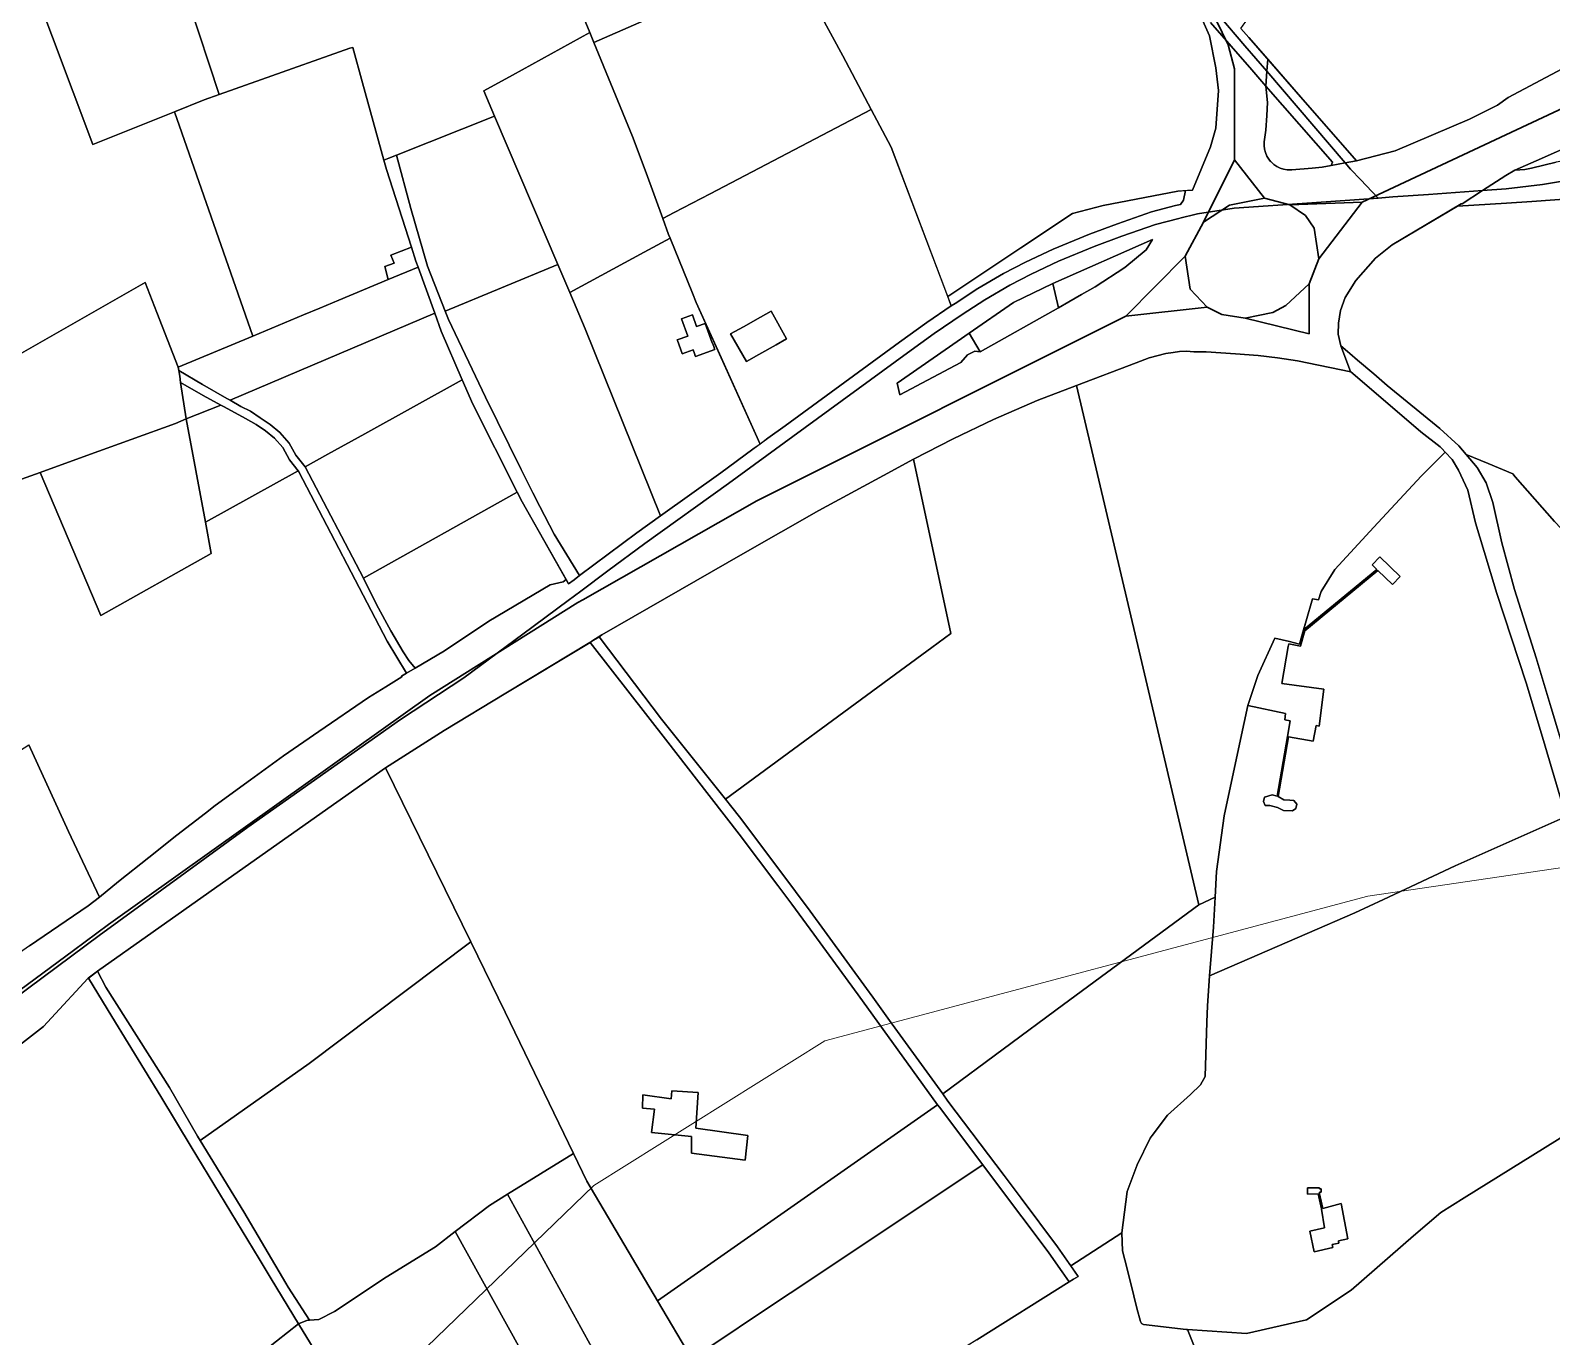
# Model space of a CAD drawing. Header units: metres. Extents: x 3 to 1027712, y 40 to 4430649.
# Drawn here: x 506501 to 507076, y 4409741 to 4410234 of the extents above; entities that cross this region are included whole.
import ezdxf

# ---------------------------------------------------------------- set-up
doc = ezdxf.new("R2010")
doc.units = ezdxf.units.M
doc.header["$MEASUREMENT"] = 0
doc.layers.add('A.ES.SDGC.CP.07003.cadastralparcel — CadastralParcel', color=1, linetype='Continuous')
doc.layers.add('Carreteras_5_km', color=2, linetype='Continuous', lineweight=30)
doc.layers.add('Zonas_Interes_Minero_5_km', color=7, linetype='Continuous', lineweight=9, true_color=0xc0fac1)

msp = doc.modelspace()

# ---------------------------------------------------------------- linework, layer by layer
at = {"layer": 'A.ES.SDGC.CP.07003.cadastralparcel — CadastralParcel', "color": 7, "linetype": 'Continuous', "flags": 128}
for points in [[(506560.39, 4410244.95), (506550.77, 4410274.05), (506557.3, 4410276.99), (506600.49, 4410296.49), (506608.25, 4410269.99), (506703.21, 4410300.02), (506712.23, 4410259.63), (506703.01, 4410255.6), (506712.08, 4410233.65), (506682.87, 4410217.53), (506672.02, 4410211.54), (506676.11, 4410201.96), (506638.95, 4410187.3), (506636.16, 4410186.19), (506634.23, 4410185.43), (506626.15, 4410214.58), (506622.42, 4410228.04), (506621.38, 4410227.67), (506587.94, 4410215.88), (506571.87, 4410210.22), (506560.39, 4410244.95)], [(506712.08, 4410233.65), (506703.01, 4410255.6), (506712.23, 4410259.63), (506776.02, 4410287.51), (506787.07, 4410264.03), (506787.86, 4410262.35), (506713.63, 4410229.88), (506712.08, 4410233.65)], [(506524.14, 4410191.33), (506501.37, 4410251.84), (506502.63, 4410252.42), (506525.12, 4410262.52), (506550.77, 4410274.05), (506560.39, 4410244.95), (506571.87, 4410210.22), (506566.26, 4410208.25), (506554.98, 4410203.71), (506524.14, 4410191.33)], [(506728.33, 4410194.29), (506713.63, 4410229.88), (506787.86, 4410262.35), (506788.45, 4410261.1), (506789.97, 4410257.86), (506807.85, 4410224.88), (506818.61, 4410204.55), (506757.66, 4410172.66), (506744.06, 4410165.54), (506739.76, 4410163.29), (506733.39, 4410180.54), (506728.33, 4410194.29)], [(506556.46, 4410107.17), (506548.37, 4410127.79), (506543.91, 4410139.16), (506452.92, 4410087.17), (506428.53, 4410126.55), (506423.82, 4410132.38), (506422.71, 4410138.2), (506422.16, 4410145.68), (506423.54, 4410152.89), (506429.92, 4410163.14), (506431.98, 4410166.44), (506436.85, 4410174.23), (506444.32, 4410186.75), (506445.89, 4410189.96), (506449.83, 4410209.63), (506452.6, 4410229.49), (506497.89, 4410250.25), (506501.37, 4410251.84), (506524.14, 4410191.33), (506554.98, 4410203.71), (506584.6, 4410118.89), (506556.46, 4410107.17)], [(506676.11, 4410201.96), (506672.02, 4410211.54), (506682.87, 4410217.53), (506712.08, 4410233.65), (506713.63, 4410229.88), (506728.33, 4410194.29), (506733.39, 4410180.54), (506739.76, 4410163.29), (506741.96, 4410157.3), (506742.54, 4410155.88), (506732.67, 4410150.55), (506704.55, 4410135.36), (506700.02, 4410145.98), (506676.11, 4410201.96)], [(506584.6, 4410118.89), (506554.98, 4410203.71), (506566.26, 4410208.25), (506571.87, 4410210.22), (506587.94, 4410215.88), (506621.38, 4410227.67), (506622.42, 4410228.04), (506626.15, 4410214.58), (506634.23, 4410185.43), (506635.22, 4410181.84), (506644.66, 4410152.49), (506636.87, 4410149.45), (506638.1, 4410146.38), (506634.54, 4410145.15), (506635.82, 4410140.22), (506617.23, 4410132.48), (506610, 4410129.47), (506603.83, 4410126.9), (506584.6, 4410118.89)], [(507062.08, 4410181.58), (507070.1, 4410185.08), (507086.66, 4410192.4), (507108.97, 4410202.54), (507127.41, 4410211.43), (507148.24, 4410221.43), (507172.45, 4410232.74), (507178.37, 4410223.93), (507178.57, 4410223.64), (507165.25, 4410217.05), (507149.11, 4410209.07), (507133.49, 4410202.65), (507122.98, 4410197.58), (507110.02, 4410193.41), (507098.26, 4410189.63), (507088.54, 4410186.51), (507077.78, 4410184.6), (507068.41, 4410182.34), (507065.84, 4410181.8), (507062.08, 4410181.58)], [(506968.63, 4410223.55), (506982.73, 4410207.36), (506988.18, 4410201.1), (507002.15, 4410185.07), (506997.93, 4410184.31), (506968.22, 4410219.02), (506968.63, 4410223.55)], [(506992.66, 4410183.41), (506993.05, 4410184.58), (506967.92, 4410213.38), (506968.22, 4410219.02), (506997.93, 4410184.31), (506992.66, 4410183.41)], [(506992.66, 4410183.41), (506989.15, 4410182.76), (506985.35, 4410182.31), (506977.76, 4410181.74), (506977.38, 4410181.71), (506975.99, 4410181.73), (506974.62, 4410181.96), (506973.29, 4410182.37), (506972.04, 4410182.98), (506970.89, 4410183.75), (506969.86, 4410184.69), (506969.67, 4410184.89), (506968.97, 4410185.76), (506968.25, 4410186.95), (506967.71, 4410188.22), (506967.35, 4410189.57), (506967.2, 4410190.95), (506967.24, 4410192.34), (506967.84, 4410196.78), (506968.21, 4410202.29), (506968.53, 4410207.15), (506967.92, 4410213.38), (506993.05, 4410184.58), (506992.66, 4410183.41)], [(506750.99, 4410135.1), (506742.54, 4410155.88), (506741.96, 4410157.3), (506739.76, 4410163.29), (506744.06, 4410165.54), (506757.66, 4410172.66), (506818.61, 4410204.55), (506826.14, 4410190.32), (506848.9, 4410130.28), (506839.6, 4410123.97), (506829.33, 4410116.52), (506786.04, 4410084.93), (506779.53, 4410080.2), (506776.55, 4410078.03), (506752.4, 4410131.61), (506750.99, 4410135.1)], [(506644.47, 4410167.11), (506638.95, 4410187.3), (506676.11, 4410201.96), (506700.02, 4410145.98), (506657.4, 4410128.33), (506650.77, 4410145.25), (506644.47, 4410167.11)], [(506635.22, 4410181.84), (506634.23, 4410185.43), (506636.16, 4410186.19), (506638.95, 4410187.3), (506644.47, 4410167.11), (506650.77, 4410145.25), (506657.4, 4410128.33), (506658.65, 4410125.14), (506672.67, 4410095.82), (506686.15, 4410068.36), (506690.63, 4410059.58), (506693.27, 4410054.42), (506698.61, 4410043.97), (506708.29, 4410028.33), (506706.16, 4410026.75), (506704.09, 4410025.22), (506686.51, 4410056.22), (506684.67, 4410059.85), (506667.84, 4410093.13), (506663.86, 4410102.34), (506655.87, 4410120.78), (506653.44, 4410127.52), (506647.17, 4410144.95), (506646.37, 4410147.18), (506644.66, 4410152.49), (506635.22, 4410181.84)], [(506935.55, 4410168.66), (506933.74, 4410168.2), (506924.66, 4410165.79), (506911.75, 4410161.35), (506901.12, 4410157.42), (506887.4, 4410151.78), (506876.92, 4410146.75), (506868.65, 4410142.51), (506858.96, 4410136.87), (506850.29, 4410131.23), (506848.9, 4410130.28), (506847.55, 4410133.85), (506875.2, 4410152.25), (506894.8, 4410165.23), (506906.35, 4410168.21), (506934.54, 4410173.64), (506937.5, 4410173.87), (506936.73, 4410170.3), (506935.55, 4410168.66)], [(506635.82, 4410140.22), (506634.54, 4410145.15), (506638.1, 4410146.38), (506636.87, 4410149.45), (506644.66, 4410152.49), (506646.37, 4410147.18), (506647.17, 4410144.95), (506635.82, 4410140.22)], [(506752.4, 4410131.61), (506761.82, 4410110.71), (506776.55, 4410078.03), (506773.8, 4410076.04), (506761.64, 4410067.2), (506738.93, 4410050.86), (506710.43, 4410121.6), (506704.55, 4410135.36), (506732.67, 4410150.55), (506742.54, 4410155.88), (506750.99, 4410135.1), (506752.4, 4410131.61)], [(506925.05, 4410155.34), (506887.24, 4410138.69), (506872.48, 4410131.59), (506855.66, 4410119.94), (506828.42, 4410101.07), (506829.37, 4410096.66), (506852.47, 4410108.89), (506855.04, 4410111.71), (506857.74, 4410113.12), (506859.79, 4410112.87), (506889.4, 4410129.52), (506893.34, 4410131.8), (506898.16, 4410134.53), (506903.38, 4410137.48), (506914.49, 4410144.8), (506922.59, 4410151.51), (506925.05, 4410155.34)], [(506925.05, 4410155.34), (506922.59, 4410151.51), (506914.49, 4410144.8), (506903.38, 4410137.48), (506898.16, 4410134.53), (506893.34, 4410131.8), (506889.4, 4410129.52), (506887.24, 4410138.69), (506925.05, 4410155.34)], [(506584.6, 4410118.89), (506603.83, 4410126.9), (506610, 4410129.47), (506617.23, 4410132.48), (506635.82, 4410140.22), (506647.17, 4410144.95), (506653.44, 4410127.52), (506576.01, 4410094.57), (506574.84, 4410095.23), (506565.66, 4410100.56), (506556.65, 4410105.89), (506556.46, 4410107.17), (506584.6, 4410118.89)], [(506658.65, 4410125.14), (506657.4, 4410128.33), (506700.02, 4410145.98), (506704.55, 4410135.36), (506710.43, 4410121.6), (506738.93, 4410050.86), (506729.97, 4410044.43), (506708.29, 4410028.33), (506698.61, 4410043.97), (506693.27, 4410054.42), (506690.63, 4410059.58), (506686.15, 4410068.36), (506672.67, 4410095.82), (506658.65, 4410125.14)], [(506460.47, 4410072.89), (506452.92, 4410087.17), (506543.91, 4410139.16), (506548.37, 4410127.79), (506556.46, 4410107.17), (506556.65, 4410105.89), (506556.99, 4410103.71), (506557.34, 4410101.36), (506559.45, 4410087.52), (506555.33, 4410085.77), (506521.79, 4410073.67), (506504.2, 4410067.33), (506497.16, 4410064.79), (506482.64, 4410059.42), (506470.05, 4410054.78), (506460.47, 4410072.89)], [(506859.79, 4410112.87), (506855.66, 4410119.94), (506872.48, 4410131.59), (506887.24, 4410138.69), (506889.4, 4410129.52), (506859.79, 4410112.87)], [(506627.01, 4410081.93), (506612.97, 4410074.15), (506604.41, 4410069.41), (506600.96, 4410073.78), (506598.41, 4410078.43), (506594.92, 4410082.39), (506591.19, 4410085.41), (506587.47, 4410087.96), (506583.74, 4410090.42), (506580.06, 4410092.29), (506576.01, 4410094.57), (506653.44, 4410127.52), (506655.87, 4410120.78), (506663.86, 4410102.34), (506627.01, 4410081.93)], [(506751.24, 4410113.61), (506747.11, 4410112.12), (506747.08, 4410112.22), (506745.3, 4410117.14), (506745.21, 4410117.39), (506749.22, 4410118.84), (506746.85, 4410125.38), (506750.94, 4410126.86), (506752.53, 4410122.46), (506755.81, 4410123.64), (506758.46, 4410116.33), (506758.49, 4410116.23), (506759, 4410114.87), (506759.29, 4410114.04), (506759.39, 4410113.76), (506752.13, 4410111.14), (506752.03, 4410111.41), (506751.73, 4410112.25), (506751.24, 4410113.61)], [(506749.22, 4410118.84), (506745.21, 4410117.39), (506745.3, 4410117.14), (506747.08, 4410112.22), (506747.11, 4410112.12), (506751.24, 4410113.61), (506751.73, 4410112.25), (506752.03, 4410111.41), (506752.13, 4410111.14), (506759.39, 4410113.76), (506759.29, 4410114.04), (506759, 4410114.87), (506758.49, 4410116.23), (506758.46, 4410116.33), (506755.81, 4410123.64), (506752.53, 4410122.46), (506750.94, 4410126.86), (506746.85, 4410125.38), (506749.22, 4410118.84)], [(506776.09, 4410111.95), (506771.36, 4410109.3), (506765.41, 4410119.7), (506770.22, 4410122.4), (506776.75, 4410126.06), (506780.74, 4410128.29), (506786.6, 4410117.83), (506782.61, 4410115.6), (506776.09, 4410111.95)], [(506765.41, 4410119.7), (506771.36, 4410109.3), (506776.09, 4410111.95), (506782.61, 4410115.6), (506786.6, 4410117.83), (506780.74, 4410128.29), (506776.75, 4410126.06), (506770.22, 4410122.4), (506765.41, 4410119.7)], [(506859.79, 4410112.87), (506857.74, 4410113.12), (506855.04, 4410111.71), (506852.47, 4410108.89), (506829.37, 4410096.66), (506828.42, 4410101.07), (506855.66, 4410119.94), (506859.79, 4410112.87)], [(506964.83, 4409990.49), (506961.07, 4409979.23), (506958.3, 4409966.33), (506952.11, 4409937.5), (506949.22, 4409916.44), (506948.69, 4409906.75), (506942.53, 4409903.79), (506918.92, 4410004.05), (506896.3, 4410100.19), (506918.81, 4410108.78), (506923.8, 4410110.69), (506930.06, 4410112.22), (506932.77, 4410112.63), (506935.25, 4410112.99), (506937.93, 4410113.13), (506940.64, 4410112.94), (506945.26, 4410112.94), (506956.37, 4410112.17), (506964.93, 4410111.57), (506972.27, 4410110.58), (506979.83, 4410109.56), (507000, 4410105.39), (507026.51, 4410082.64), (507033.79, 4410076.98), (507034.44, 4410076.3), (507035.71, 4410074.96), (507026.64, 4410065.93), (507008.74, 4410046.6), (506993.99, 4410030.59), (506988.79, 4410022.23), (506987.86, 4410019.1), (506985.58, 4410019.55), (506983.19, 4410011.21), (506980.64, 4410002.41), (506976.82, 4410003.32), (506971.27, 4410004.66), (506964.83, 4409990.49)], [(506642.76, 4409991.46), (506635.52, 4410003.51), (506602.05, 4410067.55), (506601.75, 4410067.94), (506598.46, 4410072.12), (506595.94, 4410076.7), (506592.83, 4410080.21), (506589.4, 4410083), (506585.95, 4410085.37), (506581.87, 4410087.75), (506573.82, 4410092.12), (506572.59, 4410092.77), (506565.83, 4410096.42), (506557.34, 4410101.36), (506556.99, 4410103.71), (506556.65, 4410105.89), (506565.66, 4410100.56), (506574.84, 4410095.23), (506576.01, 4410094.57), (506580.06, 4410092.29), (506583.74, 4410090.42), (506587.47, 4410087.96), (506591.19, 4410085.41), (506594.92, 4410082.39), (506598.41, 4410078.43), (506600.96, 4410073.78), (506604.41, 4410069.41), (506626.51, 4410027.32), (506631.49, 4410017.37), (506636.91, 4410007.42), (506641.56, 4409999.46), (506643.68, 4409996.21), (506646.03, 4409993.33), (506642.76, 4409991.46)], [(506557.34, 4410101.36), (506565.83, 4410096.42), (506572.59, 4410092.77), (506559.45, 4410087.52), (506557.34, 4410101.36)], [(506626.51, 4410027.32), (506604.41, 4410069.41), (506612.97, 4410074.15), (506627.01, 4410081.93), (506663.86, 4410102.34), (506667.84, 4410093.13), (506684.67, 4410059.85), (506626.51, 4410027.32)], [(506896.3, 4410100.19), (506918.92, 4410004.05), (506942.53, 4409903.79), (506891.4, 4409866.06), (506845.66, 4409832.3), (506825.55, 4409860.1), (506819.22, 4409868.85), (506816.87, 4409872.1), (506794.46, 4409902.76), (506791.73, 4409906.5), (506789.96, 4409908.86), (506771.86, 4409932.96), (506768.71, 4409937.02), (506765.83, 4409940.72), (506763.51, 4409943.71), (506829.63, 4409992.35), (506841.51, 4410001.09), (506848.72, 4410006.4), (506834.57, 4410072.38), (506849.62, 4410080.05), (506864.82, 4410087.32), (506881.39, 4410094.45), (506896.3, 4410100.19)], [(506566.72, 4410048.54), (506559.45, 4410087.52), (506572.59, 4410092.77), (506573.82, 4410092.12), (506581.87, 4410087.75), (506585.95, 4410085.37), (506589.4, 4410083), (506592.83, 4410080.21), (506595.94, 4410076.7), (506598.46, 4410072.12), (506601.75, 4410067.94), (506566.72, 4410048.54)], [(506527.18, 4410013.19), (506504.2, 4410067.33), (506521.79, 4410073.67), (506555.33, 4410085.77), (506559.45, 4410087.52), (506566.72, 4410048.54), (506568.93, 4410036.7), (506527.18, 4410013.19)], [(506716.68, 4410005.89), (506769.97, 4410036.46), (506798.75, 4410052.92), (506823.2, 4410066.2), (506834.57, 4410072.38), (506848.72, 4410006.4), (506841.51, 4410001.09), (506829.63, 4409992.35), (506763.51, 4409943.71), (506739.31, 4409973.97), (506715.62, 4410005.2), (506716.68, 4410005.89)], [(507043.71, 4410074.04), (507051.95, 4410070.63), (507061.33, 4410066.74), (507062.27, 4410065.67), (507077.14, 4410048.8), (507084.54, 4410040.91), (507098.69, 4410025.83), (507123.83, 4409989.94), (507146.1, 4409962.67), (507158.11, 4409948.54), (507094.92, 4409915.06), (507093.59, 4409919.28), (507075.84, 4409978.28), (507070.1, 4409997.17), (507061.96, 4410022.99), (507057.17, 4410040.68), (507053.82, 4410055.99), (507051.19, 4410063.4), (507047.84, 4410069.14), (507043.71, 4410074.04)], [(506646.03, 4409993.33), (506643.68, 4409996.21), (506641.56, 4409999.46), (506636.91, 4410007.42), (506631.49, 4410017.37), (506626.51, 4410027.32), (506684.67, 4410059.85), (506686.51, 4410056.22), (506703.18, 4410026.82), (506702.01, 4410025.89), (506697.16, 4410024.82), (506673.98, 4410011.01), (506657.12, 4409999.87), (506646.03, 4409993.33)], [(506964.83, 4409990.49), (506971.27, 4410004.66), (506976.82, 4410003.32), (506980.64, 4410002.41), (506982.19, 4410007.75), (507009.87, 4410030.59), (507008.08, 4410032.31), (507011.04, 4410035.4), (507018.74, 4410028), (507015.78, 4410024.92), (507010.22, 4410030.25), (506982.6, 4410007.47), (506981.04, 4410001.65), (506976.61, 4410002.53), (506976.33, 4410001.49), (506973.89, 4409987.55), (506989.85, 4409985.31), (506988.11, 4409971.41), (506986.98, 4409971.61), (506985.75, 4409965.71), (506976.43, 4409967.33), (506972.5, 4409944.75), (506974.74, 4409943.56), (506976.98, 4409943.41), (506978.48, 4409943.27), (506979.67, 4409941.92), (506979.23, 4409940.28), (506978.03, 4409939.38), (506974.59, 4409939.53), (506972.35, 4409940.57), (506969.37, 4409941.32), (506967.57, 4409941.32), (506966.97, 4409942.82), (506967.42, 4409944.46), (506970.26, 4409945.36), (506972.2, 4409944.91), (506976.07, 4409967.39), (506977.04, 4409973.37), (506975.02, 4409973.73), (506975.35, 4409976.21), (506961.07, 4409979.23), (506964.83, 4409990.49)], [(506741.67, 4409965.28), (506752.51, 4409951.33), (506768.68, 4409930.54), (506783.26, 4409911.12), (506788.52, 4409904.11), (506795.47, 4409894.6), (506813.63, 4409869.74), (506843.7, 4409828.19), (506737.74, 4409754.01), (506711.01, 4409799.32), (506705.93, 4409809.83), (506680.12, 4409863.2), (506667.09, 4409889.76), (506634.79, 4409955.55), (506656.98, 4409969.67), (506680.4, 4409983.81), (506712.22, 4410003.03), (506741.67, 4409965.28)], [(506763.51, 4409943.71), (506765.83, 4409940.72), (506768.71, 4409937.02), (506771.86, 4409932.96), (506789.96, 4409908.86), (506791.73, 4409906.5), (506794.46, 4409902.76), (506816.87, 4409872.1), (506819.22, 4409868.85), (506825.55, 4409860.1), (506845.66, 4409832.3), (506847.6, 4409829.62), (506868.85, 4409801.5), (506875.35, 4409792.83), (506889.07, 4409774.54), (506896.85, 4409763.32), (506895.16, 4409762.26), (506893.46, 4409761.2), (506890.81, 4409765.02), (506885.83, 4409772.2), (506885.53, 4409772.59), (506865.65, 4409799.1), (506860.8, 4409805.52), (506844.39, 4409827.24), (506843.7, 4409828.19), (506813.63, 4409869.74), (506795.47, 4409894.6), (506788.52, 4409904.11), (506783.26, 4409911.12), (506768.68, 4409930.54), (506752.51, 4409951.33), (506741.67, 4409965.28), (506712.22, 4410003.03), (506712.9, 4410003.44), (506715.62, 4410005.2), (506739.31, 4409973.97), (506763.51, 4409943.71)], [(506452.94, 4409955.61), (506458.8, 4409947.56), (506472.02, 4409959.15), (506478.49, 4409950.53), (506499.88, 4409964.31), (506514.87, 4409931.47), (506526.69, 4409906.72), (506522.34, 4409903.46), (506500.19, 4409888.24), (506479.95, 4409874.35), (506461.31, 4409894.77), (506439.07, 4409919.14), (506427.05, 4409932.31), (506451.21, 4409954.13), (506452.94, 4409955.61)], [(506634.79, 4409955.55), (506667.09, 4409889.76), (506605.95, 4409843.85), (506564.71, 4409814.73), (506563.69, 4409816.38), (506553.14, 4409834.68), (506529.09, 4409872.65), (506525.84, 4409878.7), (506546.97, 4409893.61), (506579.6, 4409916.62), (506634.79, 4409955.55)], [(506915.43, 4409795.38), (506913.42, 4409779.78), (506911.22, 4409778.36), (506894.1, 4409767.29), (506889.07, 4409774.54), (506875.35, 4409792.83), (506868.85, 4409801.5), (506847.6, 4409829.62), (506845.66, 4409832.3), (506891.4, 4409866.06), (506942.53, 4409903.79), (506948.69, 4409906.75), (506948.07, 4409895.38), (506946.63, 4409876.91), (506945.76, 4409865.66), (506945.56, 4409859.41), (506944.89, 4409838.83), (506943.15, 4409835.77), (506939.4, 4409832.02), (506930.74, 4409824.23), (506924.87, 4409816.59), (506924.1, 4409815.58), (506919.19, 4409805.48), (506915.43, 4409795.38)], [(506581.25, 4409787.75), (506564.71, 4409814.73), (506605.95, 4409843.85), (506667.09, 4409889.76), (506680.12, 4409863.2), (506705.93, 4409809.83), (506681.01, 4409794.39), (506674.2, 4409790.16), (506661.24, 4409780.25), (506653.78, 4409774.54), (506635.06, 4409763.01), (506615.5, 4409749.99), (506609.67, 4409747.01), (506606.1, 4409746.69), (506599.41, 4409757.06), (506598.01, 4409759.22), (506597.15, 4409760.68), (506581.25, 4409787.75)], [(506522.39, 4409876.07), (506522.47, 4409876.13), (506531.29, 4409861.56), (506549.86, 4409831.3), (506561.33, 4409812.34), (506586.98, 4409769.93), (506591.56, 4409762.38), (506601.97, 4409745.37), (506589.46, 4409735.47), (506523.48, 4409683.24), (506516.46, 4409690.96), (506506.11, 4409702.33), (506498.15, 4409710.72), (506488.04, 4409721.39), (506476.53, 4409733.52), (506464.03, 4409746.72), (506455.82, 4409754.34), (506417.54, 4409789.94), (506453.06, 4409817.21), (506505.5, 4409857.81), (506508.54, 4409861.1), (506522.17, 4409875.9), (506522.39, 4409876.07)], [(506531.29, 4409861.56), (506522.47, 4409876.13), (506525.84, 4409878.7), (506529.09, 4409872.65), (506553.14, 4409834.68), (506563.69, 4409816.38), (506564.71, 4409814.73), (506581.25, 4409787.75), (506597.15, 4409760.68), (506598.01, 4409759.22), (506599.41, 4409757.06), (506606.1, 4409746.69), (506605.05, 4409746.6), (506603.47, 4409745.97), (506601.97, 4409745.37), (506591.56, 4409762.38), (506586.98, 4409769.93), (506561.33, 4409812.34), (506549.86, 4409831.3), (506531.29, 4409861.56)], [(506735.53, 4409817.66), (506736.64, 4409826.56), (506732.01, 4409826.93), (506732.19, 4409831.93), (506742.94, 4409830.45), (506743.13, 4409833.41), (506753.14, 4409832.85), (506752.21, 4409819.33), (506771.87, 4409816.55), (506770.94, 4409807.29), (506750.55, 4409809.88), (506750.55, 4409816.18), (506735.53, 4409817.66)], [(506735.53, 4409817.66), (506750.55, 4409816.18), (506750.55, 4409809.88), (506770.94, 4409807.29), (506771.87, 4409816.55), (506752.21, 4409819.33), (506753.14, 4409832.85), (506743.13, 4409833.41), (506742.94, 4409830.45), (506732.19, 4409831.93), (506732.01, 4409826.93), (506736.64, 4409826.56), (506735.53, 4409817.66)], [(506750.67, 4409732.1), (506737.74, 4409754.01), (506843.7, 4409828.19), (506844.39, 4409827.24), (506860.8, 4409805.52), (506787.9, 4409756.92), (506786.17, 4409755.77), (506750.67, 4409732.1)], [(506721.17, 4409721.3), (506681.01, 4409794.39), (506705.93, 4409809.83), (506711.01, 4409799.32), (506737.74, 4409754.01), (506750.67, 4409732.1), (506751.24, 4409731.13), (506753.59, 4409727.71), (506726.41, 4409711.78), (506721.17, 4409721.3)], [(506751.24, 4409731.13), (506750.67, 4409732.1), (506786.17, 4409755.77), (506787.9, 4409756.92), (506860.8, 4409805.52), (506865.65, 4409799.1), (506885.53, 4409772.59), (506885.83, 4409772.2), (506890.81, 4409765.02), (506893.46, 4409761.2), (506858.49, 4409739.34), (506847.56, 4409732.51), (506835.72, 4409725.11), (506831.94, 4409722.75), (506779.54, 4409689.99), (506776.66, 4409694.17), (506774.52, 4409697.29), (506771.96, 4409701), (506753.59, 4409727.71), (506751.24, 4409731.13)], [(506987.73, 4409794.51), (506983.69, 4409794.43), (506983.69, 4409796.81), (506988.23, 4409796.85), (506988.19, 4409796.38), (506988.88, 4409796.42), (506988.84, 4409795.21), (506988.23, 4409795.21), (506988.19, 4409794.52), (506989.45, 4409789), (506996.35, 4409790.83), (506998.9, 4409777.53), (506995.41, 4409776.77), (506995.5, 4409775.83), (506993.03, 4409775.32), (506993.2, 4409774.21), (506986.13, 4409772.59), (506984.51, 4409780.43), (506990.13, 4409781.71), (506988.96, 4409788.77), (506988.94, 4409788.87), (506987.73, 4409794.51)], [(506987.73, 4409794.51), (506988.94, 4409788.87), (506988.96, 4409788.77), (506990.13, 4409781.71), (506984.51, 4409780.43), (506986.13, 4409772.59), (506993.2, 4409774.21), (506993.03, 4409775.32), (506995.5, 4409775.83), (506995.41, 4409776.77), (506998.9, 4409777.53), (506996.35, 4409790.83), (506989.45, 4409789), (506988.19, 4409794.52), (506988.23, 4409795.21), (506988.84, 4409795.21), (506988.88, 4409796.42), (506988.19, 4409796.38), (506988.23, 4409796.85), (506983.69, 4409796.81), (506983.69, 4409794.43), (506987.73, 4409794.51)], [(506695.5, 4409718.43), (506661.24, 4409780.25), (506674.2, 4409790.16), (506681.01, 4409794.39), (506721.17, 4409721.3), (506726.41, 4409711.78), (506720.58, 4409708.36), (506717.86, 4409706.77), (506714.67, 4409704.9), (506712.51, 4409703.63), (506709.05, 4409701.61), (506705.86, 4409699.74), (506701.4, 4409707.78), (506698.01, 4409713.9), (506696.86, 4409715.97), (506695.5, 4409718.43)], [(506611.06, 4409730.51), (506601.97, 4409745.37), (506603.47, 4409745.97), (506605.05, 4409746.6), (506606.1, 4409746.69), (506609.67, 4409747.01), (506615.5, 4409749.99), (506635.06, 4409763.01), (506653.78, 4409774.54), (506661.24, 4409780.25), (506695.5, 4409718.43), (506696.86, 4409715.97), (506698.01, 4409713.9), (506701.4, 4409707.78), (506705.86, 4409699.74), (506690.9, 4409690.97), (506682.75, 4409677.19), (506666.46, 4409662.98), (506635.48, 4409690.86), (506635.19, 4409691.12), (506611.06, 4409730.51)], [(506536.4, 4409669.04), (506523.48, 4409683.24), (506589.46, 4409735.47), (506601.97, 4409745.37), (506611.06, 4409730.51), (506635.19, 4409691.12), (506635.48, 4409690.86), (506609.19, 4409666.71), (506607.14, 4409664.82), (506579.37, 4409639.96), (506573.64, 4409634.82), (506566.51, 4409641.2), (506543.13, 4409664.95), (506537.29, 4409668.06), (506536.4, 4409669.04)]]:
    msp.add_lwpolyline(points, close=True, dxfattribs=at)
for points in [[(507080.01, 4410219.87), (507059.51, 4410209.1), (507055.52, 4410206.15), (507044.98, 4410200.88), (507016.84, 4410188.87), (507002.15, 4410185.07), (507002.15, 4410185.07), (506988.18, 4410201.1), (506982.73, 4410207.36), (506961.5, 4410231.73), (506958.47, 4410235.21), (506959.37, 4410236.41), (506962.01, 4410239.97), (506965.75, 4410243.09), (506995.08, 4410252.75), (507042.19, 4410268.65), (507069.33, 4410277.69), (507098.79, 4410285.53)], [(506943.57, 4410239.22), (506946.59, 4410232.38), (506948.97, 4410220.33), (506949.99, 4410211.68), (506948.97, 4410197.42), (506947, 4410190.48), (506940.14, 4410174.07), (506934.54, 4410173.64), (506906.35, 4410168.21), (506894.8, 4410165.23), (506875.2, 4410152.25), (506847.55, 4410133.85), (506847.55, 4410133.85), (506826.14, 4410190.32), (506818.61, 4410204.55), (506807.85, 4410224.88), (506789.97, 4410257.86)], [(506500.19, 4409888.24), (506522.34, 4409903.46), (506526.69, 4409906.72), (506533.85, 4409912.68), (506545.25, 4409921.76), (506555.93, 4409930.13), (506566.74, 4409938.52), (506570.44, 4409941.39), (506583.76, 4409951.06), (506596.2, 4409960.1), (506609.57, 4409969.29), (506628.46, 4409982.14), (506634.97, 4409986.29), (506641.07, 4409990.03), (506640.93, 4409990.22), (506642.76, 4409991.46), (506646.03, 4409993.33), (506657.12, 4409999.87), (506673.98, 4410011.01), (506697.16, 4410024.82), (506702.01, 4410025.89), (506703.18, 4410026.82), (506704.09, 4410025.22), (506706.16, 4410026.75), (506708.29, 4410028.33), (506729.97, 4410044.43), (506738.93, 4410050.86), (506761.64, 4410067.2), (506773.8, 4410076.04), (506779.53, 4410080.2), (506786.04, 4410084.93), (506829.33, 4410116.52), (506839.6, 4410123.97), (506848.9, 4410130.28), (506850.29, 4410131.23), (506858.96, 4410136.87), (506868.65, 4410142.51), (506876.92, 4410146.75), (506887.4, 4410151.78), (506901.12, 4410157.42), (506911.75, 4410161.35), (506924.66, 4410165.79), (506933.74, 4410168.2), (506935.55, 4410168.66), (506936.73, 4410170.3), (506937.5, 4410173.87), (506940.14, 4410174.07), (506947, 4410190.48), (506948.97, 4410197.42), (506949.99, 4410211.68), (506948.97, 4410220.33), (506946.59, 4410232.38), (506943.57, 4410239.22)], [(506950.45, 4410239.76), (506959.98, 4410228.63), (506968.22, 4410219.02), (506967.92, 4410213.38), (506962.59, 4410219.49), (506946.97, 4410237.4)], [(506958.47, 4410235.21), (506961.5, 4410231.73), (506968.63, 4410223.55), (506968.22, 4410219.02), (506959.98, 4410228.63), (506950.45, 4410239.76)], [(506946.97, 4410237.4), (506962.59, 4410219.49), (506967.92, 4410213.38), (506968.53, 4410207.15), (506968.21, 4410202.29), (506967.84, 4410196.78), (506967.24, 4410192.34), (506967.2, 4410190.95), (506967.35, 4410189.57), (506967.71, 4410188.22), (506968.25, 4410186.95), (506968.97, 4410185.76), (506969.67, 4410184.89), (506969.86, 4410184.69), (506970.89, 4410183.75), (506972.04, 4410182.98), (506973.29, 4410182.37), (506974.62, 4410181.96), (506975.99, 4410181.73), (506977.38, 4410181.71), (506977.76, 4410181.74), (506985.35, 4410182.31), (506989.15, 4410182.76), (506992.66, 4410183.41), (506997.93, 4410184.31), (506999.95, 4410181.94), (507003.79, 4410177.92), (507005.86, 4410175.76), (507010.34, 4410171.07), (506985.32, 4410169.26), (506955.87, 4410167.26), (506941.99, 4410165.11), (506941.01, 4410164.86), (506935.8, 4410163.57), (506934.99, 4410163.36), (506926.12, 4410161), (506913.43, 4410156.64), (506902.94, 4410152.77), (506889.44, 4410147.22), (506879.14, 4410142.26), (506871.05, 4410138.12), (506861.59, 4410132.61), (506853.06, 4410127.06), (506842.47, 4410119.88), (506832.26, 4410112.47), (506788.98, 4410080.89), (506764.57, 4410063.15), (506732.92, 4410040.39), (506718.97, 4410030.04), (506708.73, 4410022.43), (506703.92, 4410018.86), (506686.85, 4410006.19), (506664.45, 4409989.66), (506640.57, 4409973.9), (506582.71, 4409933.11), (506526.52, 4409892.25), (506467.18, 4409848.26)], [(507086.66, 4410192.4), (507070.1, 4410185.08), (507062.08, 4410181.58), (507062.08, 4410181.58), (507058.67, 4410179.54), (507049.88, 4410173.88), (507029.44, 4410172.43), (507015.99, 4410171.48), (507010.34, 4410171.07), (507005.86, 4410175.76), (507003.79, 4410177.92), (506999.95, 4410181.94), (506997.93, 4410184.31), (507002.15, 4410185.07), (507016.84, 4410188.87), (507044.98, 4410200.88), (507055.52, 4410206.15), (507059.51, 4410209.1), (507080.01, 4410219.87)], [(507082.45, 4410177.8), (507072.54, 4410176.15), (507058.79, 4410174.51), (507049.88, 4410173.88), (507058.67, 4410179.54), (507062.08, 4410181.58), (507065.84, 4410181.8), (507068.41, 4410182.34), (507068.41, 4410182.34), (507077.78, 4410184.6)], [(507106.86, 4410172.57), (507068.55, 4410169.8), (507058.94, 4410169.17), (507040.36, 4410167.95), (507041.84, 4410168.83), (507042.17, 4410168.86), (507049.88, 4410173.88), (507058.79, 4410174.51), (507072.54, 4410176.15), (507082.45, 4410177.8)], [(506467.18, 4409848.26), (506526.52, 4409892.25), (506582.71, 4409933.11), (506640.57, 4409973.9), (506664.45, 4409989.66), (506686.85, 4410006.19), (506703.92, 4410018.86), (506708.73, 4410022.43), (506718.97, 4410030.04), (506732.92, 4410040.39), (506764.57, 4410063.15), (506788.98, 4410080.89), (506832.26, 4410112.47), (506842.47, 4410119.88), (506853.06, 4410127.06), (506861.59, 4410132.61), (506871.05, 4410138.12), (506879.14, 4410142.26), (506889.44, 4410147.22), (506902.94, 4410152.77), (506913.43, 4410156.64), (506926.12, 4410161), (506934.99, 4410163.36), (506935.8, 4410163.57), (506941.01, 4410164.86), (506941.99, 4410165.11), (506955.87, 4410167.26), (506985.32, 4410169.26), (507010.34, 4410171.07), (507015.99, 4410171.48), (507029.44, 4410172.43), (507049.88, 4410173.88), (507042.17, 4410168.86), (507041.84, 4410168.83), (507015.69, 4410153.34), (507009.37, 4410148.3), (507001.88, 4410139.87), (506997.91, 4410133.49), (506996.18, 4410128.48), (506995.32, 4410123.73), (506995.23, 4410119.59), (506996.23, 4410115.12), (506999.94, 4410105.44), (507000, 4410105.39), (506979.83, 4410109.56), (506972.27, 4410110.58), (506964.93, 4410111.57), (506956.37, 4410112.17), (506945.26, 4410112.94), (506940.64, 4410112.94), (506937.93, 4410113.13), (506935.25, 4410112.99), (506932.77, 4410112.63), (506930.06, 4410112.22), (506923.8, 4410110.69), (506918.81, 4410108.78), (506896.3, 4410100.19), (506881.39, 4410094.45), (506864.82, 4410087.32), (506849.62, 4410080.05), (506834.57, 4410072.38), (506823.2, 4410066.2), (506798.75, 4410052.92), (506769.97, 4410036.46), (506716.68, 4410005.89), (506712.9, 4410003.44), (506712.22, 4410003.03), (506712.11, 4410002.97), (506680.4, 4409983.81), (506656.98, 4409969.67), (506634.79, 4409955.55), (506579.6, 4409916.62), (506546.97, 4409893.61), (506525.84, 4409878.7), (506522.39, 4409876.07), (506522.17, 4409875.9), (506508.54, 4409861.1), (506505.5, 4409857.81), (506453.06, 4409817.21)], [(507077.14, 4410048.8), (507062.27, 4410065.67), (507061.33, 4410066.74), (507051.95, 4410070.63), (507043.71, 4410074.04), (507040.86, 4410077.42), (507033.69, 4410083.87), (507013.82, 4410100.12), (507008.69, 4410104.53), (507002.6, 4410109.74), (506999.6, 4410112.3), (506998.75, 4410113.04), (506996.23, 4410115.12), (506995.23, 4410119.59), (506995.32, 4410123.73), (506996.18, 4410128.48), (506997.91, 4410133.49), (507001.88, 4410139.87), (507009.37, 4410148.3), (507015.69, 4410153.34), (507040.36, 4410167.95), (507058.94, 4410169.17), (507068.55, 4410169.8), (507106.86, 4410172.57)], [(507081.19, 4409938.2), (507072.58, 4409967.26), (507066.38, 4409987.71), (507055.33, 4410021.57), (507050.48, 4410037.44), (507047.25, 4410048.2), (507044.29, 4410060.58), (507040.79, 4410068.11), (507038.36, 4410072.15), (507035.71, 4410074.96), (507034.44, 4410076.3), (507033.79, 4410076.98), (507026.51, 4410082.64), (506999.94, 4410105.44), (506996.23, 4410115.12), (506998.75, 4410113.04), (506999.6, 4410112.3), (507002.6, 4410109.74), (507008.69, 4410104.53), (507013.82, 4410100.12), (507033.69, 4410083.87), (507040.86, 4410077.42), (507043.71, 4410074.04), (507047.84, 4410069.14), (507051.19, 4410063.4), (507053.82, 4410055.99), (507057.17, 4410040.68), (507061.96, 4410022.99), (507070.1, 4409997.17), (507075.84, 4409978.28), (507093.59, 4409919.28)], [(507081.48, 4409937.23), (507039.52, 4409918.5), (507012.35, 4409905.84), (507001.58, 4409900.81), (506983.47, 4409892.94), (506946.63, 4409876.91), (506948.07, 4409895.38), (506948.69, 4409906.75), (506949.22, 4409916.44), (506952.11, 4409937.5), (506958.3, 4409966.33), (506961.07, 4409979.23), (506975.35, 4409976.21), (506975.02, 4409973.73), (506977.04, 4409973.37), (506976.07, 4409967.39), (506972.2, 4409944.91), (506970.26, 4409945.36), (506967.42, 4409944.46), (506966.97, 4409942.82), (506967.57, 4409941.32), (506969.37, 4409941.32), (506972.35, 4409940.57), (506974.59, 4409939.53), (506978.03, 4409939.38), (506979.23, 4409940.28), (506979.67, 4409941.92), (506978.48, 4409943.27), (506976.98, 4409943.41), (506974.74, 4409943.56), (506972.5, 4409944.75), (506976.43, 4409967.33), (506985.75, 4409965.71), (506986.98, 4409971.61), (506988.11, 4409971.41), (506989.85, 4409985.31), (506973.89, 4409987.55), (506976.33, 4410001.49), (506976.61, 4410002.53), (506981.04, 4410001.65), (506982.6, 4410007.47), (507010.22, 4410030.25), (507015.78, 4410024.92), (507018.74, 4410028), (507011.04, 4410035.4), (507008.08, 4410032.31), (507009.87, 4410030.59), (506982.19, 4410007.75), (506982.19, 4410007.75), (506983.19, 4410011.21), (506985.58, 4410019.55), (506987.86, 4410019.1), (506988.79, 4410022.23), (506993.99, 4410030.59), (507008.74, 4410046.6), (507026.64, 4410065.93), (507035.71, 4410074.96), (507038.36, 4410072.15), (507040.79, 4410068.11), (507044.29, 4410060.58), (507047.25, 4410048.2), (507050.48, 4410037.44), (507055.33, 4410021.57), (507066.38, 4409987.71), (507072.58, 4409967.26), (507081.19, 4409938.2)], [(506497.16, 4410064.79), (506504.2, 4410067.33), (506527.18, 4410013.19), (506568.93, 4410036.7), (506566.72, 4410048.54), (506601.75, 4410067.94), (506602.05, 4410067.55), (506635.52, 4410003.51), (506642.76, 4409991.46), (506640.93, 4409990.22), (506641.07, 4409990.03), (506634.97, 4409986.29), (506628.46, 4409982.14), (506609.57, 4409969.29), (506596.2, 4409960.1), (506583.76, 4409951.06), (506570.44, 4409941.39), (506566.74, 4409938.52), (506555.93, 4409930.13), (506545.25, 4409921.76), (506533.85, 4409912.68), (506526.69, 4409906.72), (506526.69, 4409906.72), (506514.87, 4409931.47), (506499.88, 4409964.31)], [(507112.55, 4409836.2), (507042.94, 4409792.98), (507034.07, 4409787.48), (507023.79, 4409778.58), (507000.17, 4409758.13), (506983.23, 4409746.84), (506960.63, 4409741.76), (506960.63, 4409741.76), (506938.22, 4409743.23), (506937.77, 4409743.28), (506921.62, 4409745.05), (506920.79, 4409745.45), (506920.42, 4409746.19), (506919.12, 4409751.35), (506916.81, 4409760.61), (506914.58, 4409769.52), (506913.67, 4409773.02), (506913.42, 4409779.78), (506915.43, 4409795.38), (506919.19, 4409805.48), (506924.1, 4409815.58), (506924.87, 4409816.59), (506930.74, 4409824.23), (506939.4, 4409832.02), (506943.15, 4409835.77), (506944.89, 4409838.83), (506945.56, 4409859.41), (506945.76, 4409865.66), (506946.63, 4409876.91), (506983.47, 4409892.94), (507001.58, 4409900.81), (507012.35, 4409905.84), (507039.52, 4409918.5), (507081.48, 4409937.23)], [(506947.49, 4409720.17), (506938.22, 4409743.23), (506960.63, 4409741.76), (506983.23, 4409746.84), (507000.17, 4409758.13), (507023.79, 4409778.58), (507034.07, 4409787.48), (507042.94, 4409792.98), (507112.55, 4409836.2), (507113.53, 4409834.11), (507125.38, 4409793.75), (507140.78, 4409738.9)], [(506858.49, 4409739.34), (506893.46, 4409761.2), (506895.16, 4409762.26), (506896.85, 4409763.32), (506894.1, 4409767.29), (506911.22, 4409778.36), (506911.22, 4409778.36), (506913.42, 4409779.78), (506913.67, 4409773.02), (506914.58, 4409769.52), (506916.81, 4409760.61), (506919.12, 4409751.35), (506920.42, 4409746.19), (506920.79, 4409745.45), (506921.62, 4409745.05), (506937.77, 4409743.28), (506938.22, 4409743.23), (506947.49, 4409720.17)]]:
    msp.add_lwpolyline(points, dxfattribs=at)
at = {"layer": 'Carreteras_5_km'}
for p, q in [((507004.33, 4410169.5, 24.75), (507110.87, 4410219.43, 24.85)), ((507004.33, 4410169.5, 24.75), (507110.87, 4410219.43, 24.85)), ((506956.07, 4410185.5, 24.23), (506944.33, 4410161.88, 24.52)), ((506967.35, 4410170.95, 24.57), (506956.07, 4410185.5, 24.23)), ((506976.98, 4410168.5, 24.64), (506967.35, 4410170.95, 24.57)), ((507004.33, 4410169.5, 24.75), (506976.98, 4410168.5, 24.64)), ((506987.89, 4410148.06, 24.82), (507004.33, 4410169.5, 24.75)), ((506944.33, 4410161.88, 24.52), (506937.42, 4410149.07, 24.65)), ((506937.42, 4410149.07, 24.65), (506914.89, 4410126.45, 24.79)), ((506984.24, 4410138.66, 24.9), (506987.89, 4410148.06, 24.82)), ((506984.31, 4410119.71, 24.99), (506984.24, 4410138.66, 24.9)), ((506914.89, 4410126.45, 24.79), (506945.64, 4410129.84, 24.77)), ((506960.05, 4410125.69, 24.9), (506984.31, 4410119.71, 24.99)), ((506651.6, 4409982.96, 26.12), (506707.61, 4410018.09, 25.71)), ((506651.6, 4409982.96, 26.12), (506707.61, 4410018.09, 25.71)), ((506707.61, 4410018.09, 25.71), (506709.51, 4410019.18, 25.71)), ((506707.61, 4410018.09, 25.71), (506709.51, 4410019.18, 25.71)), ((506516.8, 4409886.59, 27.02), (506530.09, 4409896.39, 26.95)), ((506516.8, 4409886.59, 27.02), (506530.09, 4409896.39, 26.95)), ((506465.81, 4409849, 27.39), (506516.8, 4409886.59, 27.02)), ((506465.81, 4409849, 27.39), (506516.8, 4409886.59, 27.02))]:
    msp.add_line(p, q, dxfattribs=at)
for points in [[(506949.08, 4410238.3, 21.92), (506953.64, 4410228.97, 22.21), (506955.97, 4410219.87, 22.53), (506956.07, 4410185.5, 24.23)], [(506967.35, 4410170.95, 24.57), (506954.09, 4410168.41, 24.49), (506944.33, 4410161.88, 24.52)], [(506987.89, 4410148.06, 24.82), (506986.2, 4410159.69, 24.76), (506982.83, 4410164.41, 24.7), (506976.98, 4410168.5, 24.64)], [(506937.42, 4410149.07, 24.65), (506939.25, 4410136.63, 24.75), (506945.64, 4410129.84, 24.77)], [(506960.05, 4410125.69, 24.9), (506970.59, 4410127.78, 24.92), (506975.5, 4410130.38, 24.94), (506984.24, 4410138.66, 24.9)], [(506945.64, 4410129.84, 24.77), (506951.29, 4410126.97, 24.88), (506960.05, 4410125.69, 24.9)], [(506709.51, 4410019.18, 25.71), (506775.3, 4410056.59, 25.3), (506914.89, 4410126.45, 24.79)], [(506709.51, 4410019.18, 25.71), (506775.3, 4410056.59, 25.3), (506914.89, 4410126.45, 24.79)], [(506530.09, 4409896.39, 26.95), (506594.59, 4409942.34, 26.52), (506651.6, 4409982.96, 26.12)], [(506530.09, 4409896.39, 26.95), (506594.59, 4409942.34, 26.52), (506651.6, 4409982.96, 26.12)]]:
    msp.add_polyline3d(points, dxfattribs=at)
at = {"layer": 'Zonas_Interes_Minero_5_km'}
msp.add_lwpolyline([(506187.07, 4409207.25), (506206.91, 4409340.46), (506286.93, 4409447.51), (506509.11, 4409600.13), (506713.61, 4409797.67), (506801.09, 4409852.42), (507006.51, 4409907.07), (507176.11, 4409932.06), (507343.06, 4409949.53), (507480.45, 4409959.77), (507501.28, 4409918.65), (507535.75, 4409784.78), (507560.36, 4409690.11), (507582.72, 4409608.08), (507639.01, 4409504.02), (507641.63, 4409489.17), (507701.53, 4409362.59), (507718.39, 4409329.22), (507654.8, 4409320.17), (507569.77, 4409294.06), (507542.8, 4409331.8), (507286.95, 4409314.91), (507208.77, 4409291.03)], dxfattribs=at)

doc.saveas('drawing.dxf')
